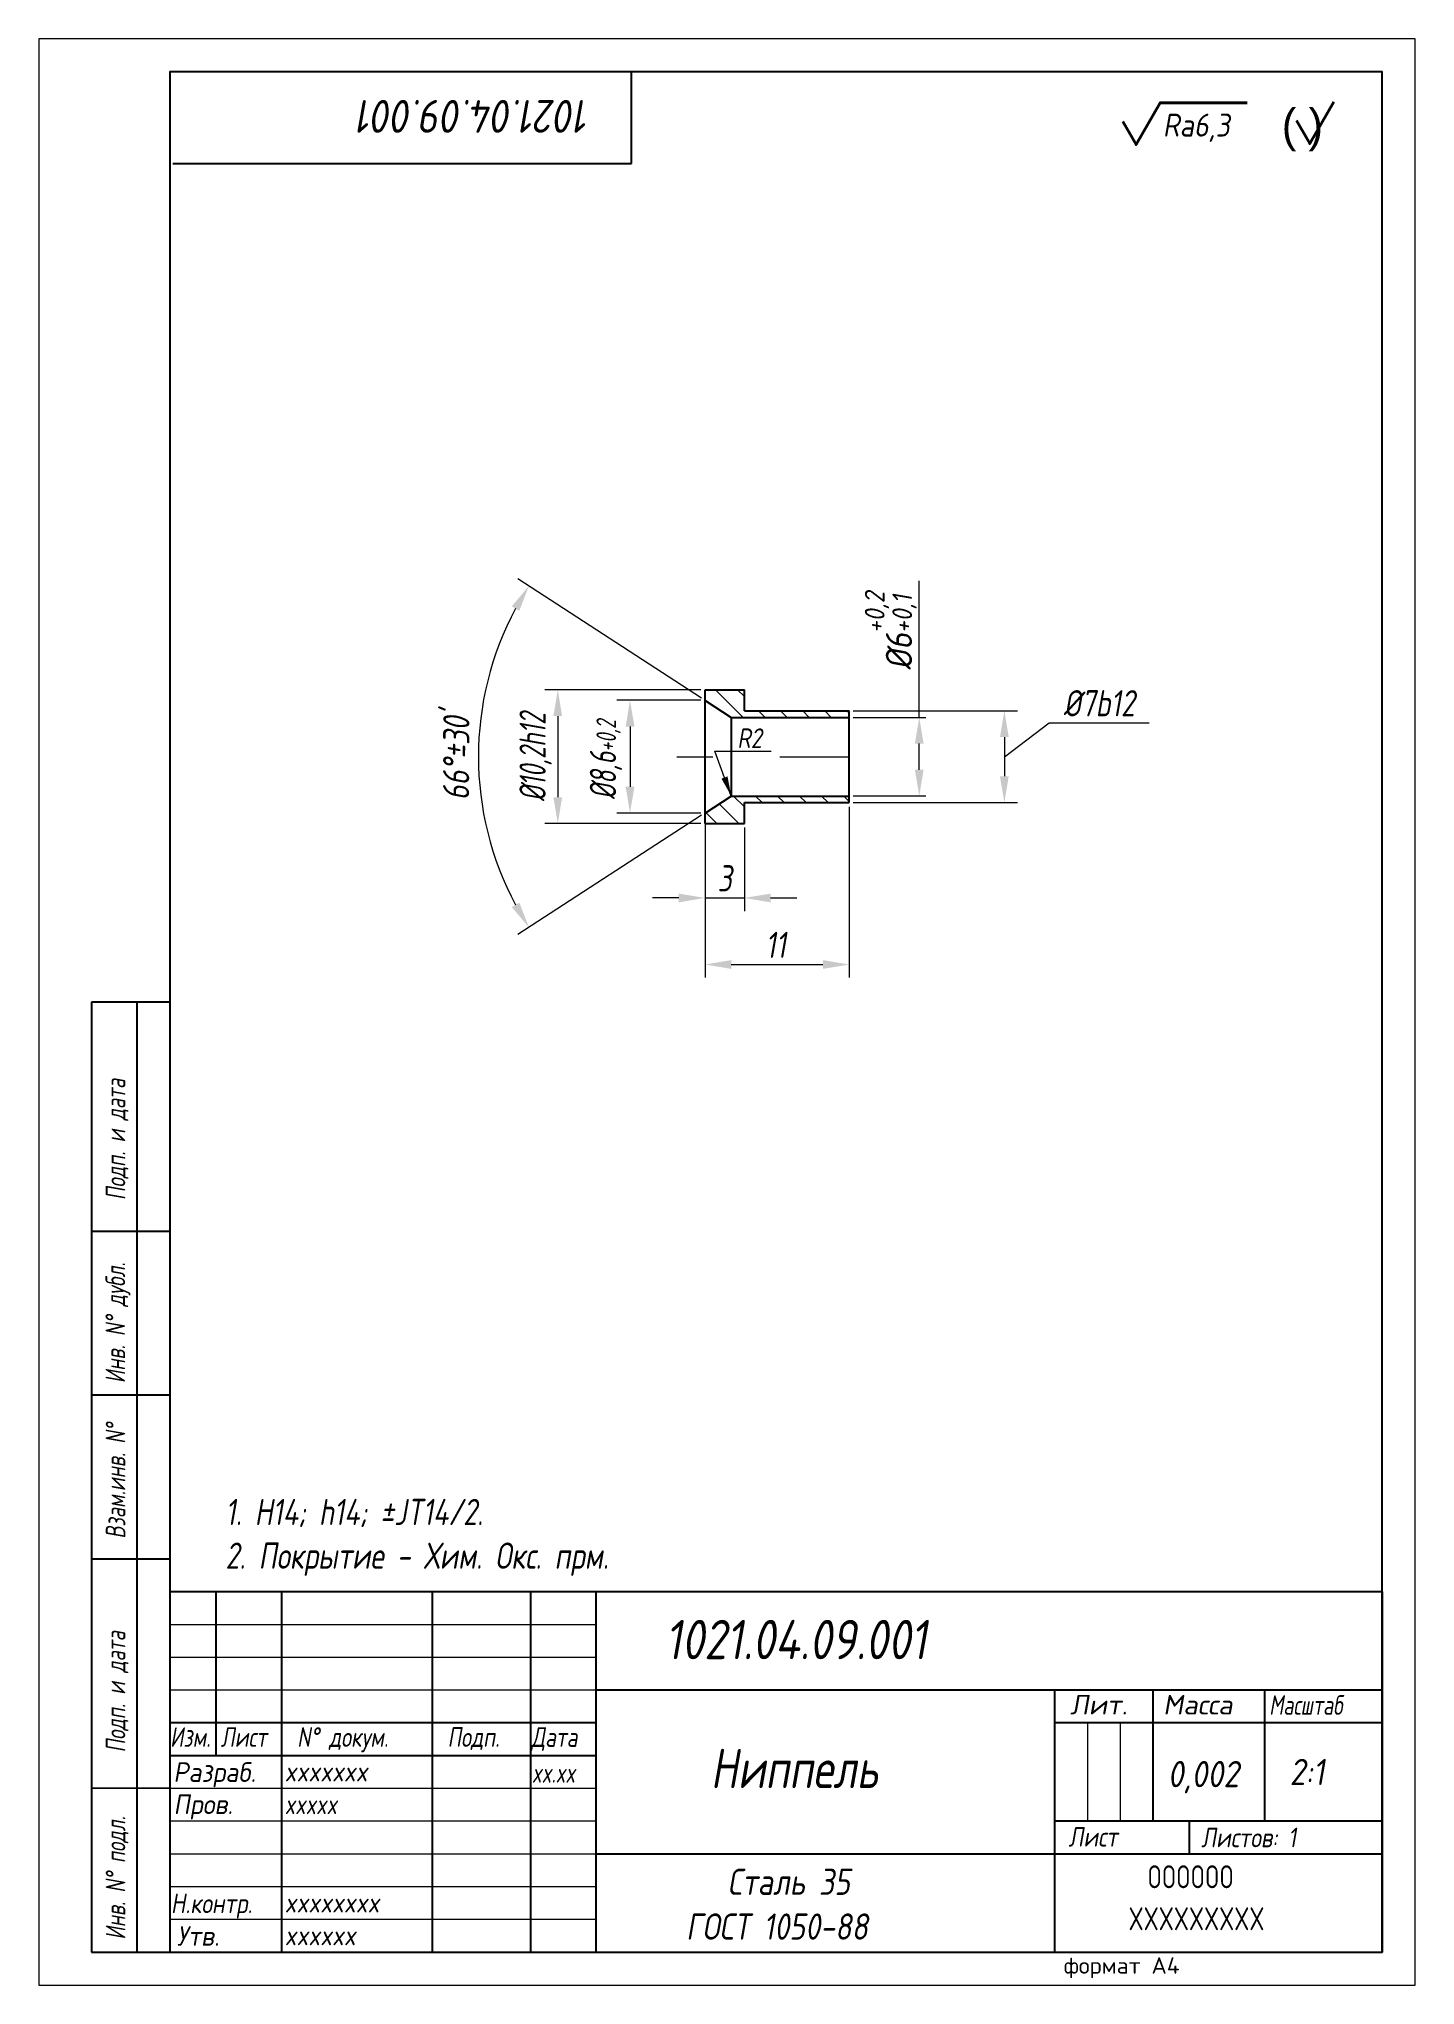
# Model space of a CAD drawing. Header units: millimetres. Extents: x 2363 to 2573, y -3584 to -3287.
import ezdxf

# ---------------------------------------------------------------- set-up
doc = ezdxf.new("R2010")
doc.units = ezdxf.units.MM
doc.linetypes.add('CENTER', pattern=[50.8, 31.75, -6.35, 6.35, -6.35])
for name, color, linetype, lineweight in [('Ax', 1, 'CENTER', 18), ('Dim', 3, 'Continuous', 40), ('Hatch', 5, 'Continuous', 18), ('Slim', 8, 'Continuous', 18), ('Text', 2, 'Continuous', 40), ('Wide', 31, 'Continuous', 60)]:
    doc.layers.add(name, color=color, linetype=linetype, lineweight=lineweight)
doc.styles.add('курсив', font='romans.shx', dxfattribs={"oblique": 10})
doc.styles.add('курсив 0_65', font='romans.shx', dxfattribs={"width": 0.65, "oblique": 10})
doc.styles.add('курсив 0_75', font='romans.shx', dxfattribs={"width": 0.75, "oblique": 10})
doc.styles.add('курсив 0_85', font='romans.shx', dxfattribs={"width": 0.85, "oblique": 10})
doc.dimstyles.new('L.Arrow', dxfattribs={"dimtxt": 4, "dimasz": 4, "dimexe": 2, "dimexo": 0.625, "dimgap": 1, "dimtad": 1, "dimlfac": 5, "dimtxsty": 'курсив 0_85', "dimcen": 0, "dimclrd": 256, "dimclre": 256, "dimclrt": 256, "dimadec": 1, "dimazin": 0, "dimtp": 0.0165, "dimtm": 0.0075, "dimtfac": 1, "dimtmove": 0, "dimatfit": 3, "dimfxl": 1, "dimlwd": 18, "dimlwe": 18, "dimarcsym": 0})
doc.dimstyles.new('к1_1', dxfattribs={"dimtxt": 4, "dimasz": 4, "dimexe": 1, "dimexo": 0.625, "dimtad": 1, "dimtxsty": 'курсив 0_85', "dimcen": 0, "dimadec": 0, "dimazin": 0, "dimtfac": 1, "dimtmove": 0, "dimatfit": 3, "dimldrblk": 'DOTSMALL', "dimfxl": 1, "dimlwd": 18, "dimlwe": 18, "dimarcsym": 0})
doc.dimstyles.new('к1_1св', dxfattribs={"dimtxt": 4, "dimasz": 4, "dimexe": 2, "dimexo": 0.625, "dimgap": 1, "dimtad": 1, "dimtoh": 1, "dimtxsty": 'курсив 0_75', "dimcen": 0, "dimadec": 0, "dimazin": 0, "dimtfac": 1, "dimtmove": 0, "dimatfit": 3, "dimldrblk": 'DOTSMALL', "dimfxl": 1, "dimlwd": 18, "dimlwe": 18, "dimarcsym": 0})

# ---------------------------------------------------------------- blocks, each defined once
blk = doc.blocks.new('*D742')
at = {"layer": 'Defpoints', "color": 0, "transparency": 16777216}
for p in [(2487.05, -3390.54), (2487.05, -3402.54), (2497.74, -3402.54)]:
    blk.add_point(p, dxfattribs=at)
at = {"layer": 'Dim', "color": 0, "lineweight": 18, "transparency": 16777216}
for p, q in [((2497.74, -3390.54), (2497.74, -3369.69)), ((2487.67, -3390.54), (2498.74, -3390.54)), ((2497.74, -3398.54), (2497.74, -3394.54)), ((2487.67, -3402.54), (2498.74, -3402.54))]:
    blk.add_line(p, q, dxfattribs=at)
at = {"layer": 'Dim', "color": 0, "transparency": 16777216}
for points in [[(2497.07, -3394.54), (2498.4, -3394.54), (2497.74, -3390.54)], [(2497.07, -3398.54), (2498.4, -3398.54), (2497.74, -3402.54)]]:
    blk.add_solid(points, dxfattribs=at)
at = {"layer": 'Dim', "color": 0, "transparency": 16777216, "insert": (2493.04, -3377.31), "char_height": 4, "attachment_point": 5, "rotation": 90, "style": 'курсив 0_85'}
blk.add_mtext('%%c6{\\H0.75x\\S+0,2^ +0,1', dxfattribs=at)
blk = doc.blocks.new('_DotSmall')
at = {"color": 0, "linetype": 'ByBlock', "const_width": 0.5}
blk.add_lwpolyline([(-122670.927, 17467.939, 1), (-122670.802, 17467.939, 1)], format="xyb", close=True, dxfattribs=at)
blk = doc.blocks.new('*D743')
at = {"layer": 'Defpoints', "color": 0, "transparency": 16777216}
for p in [(2487.05, -3389.54), (2487.05, -3403.54), (2510.73, -3403.54)]:
    blk.add_point(p, dxfattribs=at)
at = {"layer": 'Dim', "color": 0, "lineweight": 18, "transparency": 16777216}
for p, q in [((2487.67, -3389.54), (2512.73, -3389.54)), ((2510.73, -3396.54), (2517.54, -3391.39)), ((2517.54, -3391.39), (2532.83, -3391.39)), ((2510.73, -3393.54), (2510.73, -3399.54)), ((2487.67, -3403.54), (2512.73, -3403.54))]:
    blk.add_line(p, q, dxfattribs=at)
at = {"layer": 'Dim', "color": 0, "transparency": 16777216}
for points in [[(2510.06, -3393.54), (2511.39, -3393.54), (2510.73, -3389.54)], [(2510.06, -3399.54), (2511.39, -3399.54), (2510.73, -3403.54)]]:
    blk.add_solid(points, dxfattribs=at)
at = {"layer": 'Dim', "color": 0, "transparency": 16777216, "insert": (2525.19, -3388.39), "char_height": 4, "attachment_point": 5, "style": 'курсив 0_75'}
blk.add_mtext('%%c7b12', dxfattribs=at)
blk = doc.blocks.new('*D744')
at = {"layer": 'Defpoints', "color": 0, "transparency": 16777216}
for p in [(2487.05, -3403.54), (2465.05, -3405.14), (2487.05, -3428.26)]:
    blk.add_point(p, dxfattribs=at)
at = {"layer": 'Dim', "color": 0, "lineweight": 18, "transparency": 16777216}
for p, q in [((2465.05, -3405.77), (2465.05, -3430.26)), ((2487.05, -3404.17), (2487.05, -3430.26)), ((2469.05, -3428.26), (2483.05, -3428.26))]:
    blk.add_line(p, q, dxfattribs=at)
at = {"layer": 'Dim', "color": 0, "transparency": 16777216}
for points in [[(2469.05, -3427.59), (2469.05, -3428.92), (2465.05, -3428.26)], [(2483.05, -3427.59), (2483.05, -3428.92), (2487.05, -3428.26)]]:
    blk.add_solid(points, dxfattribs=at)
at = {"layer": 'Dim', "color": 0, "transparency": 16777216, "insert": (2475.84, -3425.26), "char_height": 4, "attachment_point": 5, "style": 'курсив 0_75'}
blk.add_mtext('11', dxfattribs=at)
blk = doc.blocks.new('*D129')
at = {"layer": 'Defpoints', "color": 0, "transparency": 16777216}
for p in [(2465.05, -3406.74), (2471.05, -3406.74), (2471.05, -3418.1)]:
    blk.add_point(p, dxfattribs=at)
at = {"layer": 'Dim', "color": 0, "lineweight": 18, "transparency": 16777216}
for p, q in [((2465.05, -3407.37), (2465.05, -3420.1)), ((2471.05, -3407.37), (2471.05, -3420.1)), ((2461.05, -3418.1), (2457.05, -3418.1)), ((2465.05, -3418.1), (2471.05, -3418.1)), ((2475.05, -3418.1), (2479.05, -3418.1))]:
    blk.add_line(p, q, dxfattribs=at)
at = {"layer": 'Dim', "color": 0, "transparency": 16777216}
for points in [[(2461.05, -3417.44), (2461.05, -3418.77), (2465.05, -3418.1)], [(2475.05, -3417.44), (2475.05, -3418.77), (2471.05, -3418.1)]]:
    blk.add_solid(points, dxfattribs=at)
at = {"layer": 'Dim', "color": 0, "transparency": 16777216, "insert": (2468.05, -3415.1), "char_height": 4, "attachment_point": 5, "style": 'курсив 0_75'}
blk.add_mtext('3', dxfattribs=at)
blk = doc.blocks.new('*D745')
at = {"layer": 'Defpoints', "color": 0, "transparency": 16777216}
for p in [(2465.05, -3386.34), (2442.58, -3406.74), (2465.05, -3406.74)]:
    blk.add_point(p, dxfattribs=at)
at = {"layer": 'Dim', "color": 0, "lineweight": 18, "transparency": 16777216}
for p, q in [((2464.42, -3386.34), (2440.58, -3386.34)), ((2442.58, -3390.34), (2442.58, -3402.74)), ((2464.42, -3406.74), (2440.58, -3406.74))]:
    blk.add_line(p, q, dxfattribs=at)
at = {"layer": 'Dim', "color": 0, "transparency": 16777216}
for points in [[(2441.91, -3390.34), (2443.24, -3390.34), (2442.58, -3386.34)], [(2441.91, -3402.74), (2443.24, -3402.74), (2442.58, -3406.74)]]:
    blk.add_solid(points, dxfattribs=at)
at = {"layer": 'Dim', "color": 0, "transparency": 16777216, "insert": (2439.2, -3396.6), "char_height": 4, "attachment_point": 5, "rotation": 90, "style": 'курсив 0_65'}
blk.add_mtext('%%c10,2h12', dxfattribs=at)
blk = doc.blocks.new('*D130')
at = {"layer": 'Defpoints', "color": 0, "transparency": 16777216}
for p in [(2465.05, -3387.94), (2453.6, -3405.14), (2465.05, -3405.14)]:
    blk.add_point(p, dxfattribs=at)
at = {"layer": 'Dim', "color": 0, "lineweight": 18, "transparency": 16777216}
for p, q in [((2464.42, -3387.94), (2451.6, -3387.94)), ((2453.6, -3391.94), (2453.6, -3401.14)), ((2464.42, -3405.14), (2451.6, -3405.14))]:
    blk.add_line(p, q, dxfattribs=at)
at = {"layer": 'Dim', "color": 0, "transparency": 16777216}
for points in [[(2452.94, -3391.94), (2454.27, -3391.94), (2453.6, -3387.94)], [(2452.94, -3401.14), (2454.27, -3401.14), (2453.6, -3405.14)]]:
    blk.add_solid(points, dxfattribs=at)
at = {"layer": 'Dim', "color": 0, "transparency": 16777216, "insert": (2449.94, -3396.99), "char_height": 4, "attachment_point": 5, "rotation": 90, "style": 'курсив 0_65'}
blk.add_mtext('%%c8,6{\\H0.75x\\S+0,2', dxfattribs=at)
blk = doc.blocks.new('*D746')
at = {"layer": 'Defpoints', "color": 0, "transparency": 16777216}
for p in [(2465.05, -3387.94), (2469.05, -3390.54), (2469.05, -3402.54), (2431.34, -3405.67), (2465.05, -3405.14)]:
    blk.add_point(p, dxfattribs=at)
at = {"layer": 'Dim', "color": 0, "lineweight": 18, "transparency": 16777216}
for p, q in [((2464.52, -3387.6), (2436.5, -3369.4)), ((2464.52, -3405.48), (2436.5, -3423.68))]:
    blk.add_line(p, q, dxfattribs=at)
blk.add_arc((2478.29, -3396.54), 47.83, 151.793, 208.207, dxfattribs=at)
at = {"layer": 'Dim', "color": 0, "transparency": 16777216}
for points in [[(2435.56, -3373.6), (2436.71, -3374.28), (2438.17, -3370.49)], [(2436.71, -3418.81), (2435.56, -3419.49), (2438.17, -3422.59)]]:
    blk.add_solid(points, dxfattribs=at)
at = {"layer": 'Dim', "color": 0, "transparency": 16777216, "insert": (2427.08, -3396.33), "char_height": 4, "attachment_point": 5, "rotation": 89.7593, "style": 'курсив 0_75'}
blk.add_mtext("66°%%p30'", dxfattribs=at)

msp = doc.modelspace()

# ---------------------------------------------------------------- hatches: boundary and pattern name
at = {"layer": 'Hatch'}
h = msp.add_hatch(dxfattribs=at)
h.set_pattern_fill('ANSI31', color=256, scale=0.75, angle=90, style=0)
h.set_pattern_definition([(135, (-6795.7523, 5222.7374), (-1.68379802, -1.68379802), [])])
h.paths.add_polyline_path([(2471.046, -3386.344), (2465.046, -3386.344), (2465.046, -3387.944), (2469.049, -3390.544), (2487.046, -3390.544), (2487.046, -3389.544), (2471.046, -3389.544)])
h.paths.add_polyline_path([(2469.049, -3402.544), (2465.046, -3405.144), (2465.046, -3406.744), (2471.046, -3406.744), (2471.046, -3403.544), (2487.046, -3403.544), (2487.046, -3402.544)])

# ---------------------------------------------------------------- linework, layer by layer
for p, q in [((2453.813, -3305.999), (2453.813, -3291.999)), ((2383.813, -3305.999), (2453.813, -3305.999)), ((2465.046, -3406.744), (2465.046, -3386.344)), ((2465.046, -3386.344), (2471.046, -3386.344)), ((2465.046, -3387.944), (2469.049, -3390.544)), ((2471.046, -3389.544), (2471.046, -3386.344)), ((2469.049, -3390.544), (2487.046, -3390.544)), ((2469.049, -3390.544), (2469.049, -3402.544)), ((2471.046, -3389.544), (2487.046, -3389.544)), ((2487.046, -3403.544), (2487.046, -3389.544)), ((2465.046, -3405.144), (2469.049, -3402.544)), ((2469.049, -3402.544), (2487.046, -3402.544)), ((2471.046, -3403.544), (2487.046, -3403.544)), ((2471.046, -3406.744), (2471.046, -3403.544)), ((2465.046, -3406.744), (2471.046, -3406.744)), ((2371.4, -3434.005), (2371.4, -3579.005)), ((2383.4, -3434.005), (2371.4, -3434.005)), ((2378.401, -3578.935), (2378.401, -3434.005)), ((2383.331, -3469.005), (2371.4, -3469.006)), ((2383.314, -3494.005), (2371.4, -3494.005)), ((2371.4, -3519.003), (2371.4, -3519.003)), ((2383.4, -3519.005), (2371.4, -3519.003)), ((2568.4, -3524.005), (2383.4, -3524.005)), ((2390.4, -3524.005), (2390.4, -3549.005)), ((2400.4, -3524.005), (2400.4, -3579.005)), ((2423.4, -3524.005), (2423.4, -3579.005)), ((2438.4, -3524.005), (2438.4, -3579.005)), ((2448.4, -3524.005), (2448.4, -3579.005)), ((2568.4, -3579.005), (2568.4, -3524.005)), ((2568.4, -3524.005), (2568.4, -3579.005)), ((2518.4, -3539.005), (2448.4, -3539.005)), ((2518.4, -3539.005), (2518.4, -3579.005)), ((2568.4, -3539.005), (2518.4, -3539.005)), ((2533.4, -3539.005), (2533.4, -3559.005)), ((2550.4, -3539.005), (2550.4, -3559.005)), ((2448.4, -3544.005), (2383.4, -3544.005)), ((2568.4, -3544.005), (2518.4, -3544.005)), ((2448.4, -3549.005), (2383.4, -3549.005)), ((2383.4, -3554.006), (2371.4, -3553.936)), ((2568.4, -3559.005), (2518.4, -3559.005)), ((2538.905, -3559.005), (2538.905, -3564.005)), ((2518.4, -3564.005), (2448.4, -3564.005)), ((2568.4, -3564.005), (2518.4, -3564.005)), ((2371.4, -3579.005), (2383.4, -3579.005)), ((2383.4, -3579.005), (2568.4, -3579.005))]:
    msp.add_line(p, q)
msp.add_lwpolyline([(2383.4, -3579.005), (2568.4, -3579.005), (2568.4, -3292.005), (2383.4, -3292.005)], close=True)
at = {"layer": 'Ax'}
for p, q in [((2460.754, -3396.544), (2466.223, -3396.544)), ((2476.479, -3396.544), (2487.046, -3396.544))]:
    msp.add_line(p, q, dxfattribs=at)
at = {"layer": 'Slim'}
for p, q in [((2448.4, -3529.005), (2383.4, -3529.005)), ((2448.4, -3534.005), (2383.4, -3534.005)), ((2448.4, -3539.005), (2383.4, -3539.005)), ((2523.4, -3544.005), (2523.4, -3559.005)), ((2528.4, -3544.005), (2528.4, -3559.005)), ((2448.4, -3554.005), (2383.4, -3554.005)), ((2448.4, -3559.005), (2383.4, -3559.005)), ((2448.4, -3564.005), (2383.4, -3564.005)), ((2448.4, -3569.005), (2383.4, -3569.005)), ((2448.4, -3574.005), (2383.4, -3574.005))]:
    msp.add_line(p, q, dxfattribs=at)
msp.add_lwpolyline([(2363.4, -3584.005), (2573.4, -3584.005), (2573.4, -3287.005), (2363.4, -3287.005)], close=True, dxfattribs=at)
at = {"layer": 'Text'}
for points in [[(2555.299, -3299.47), (2557.326, -3302.98), (2561.006, -3296.607)], [(2528.796, -3299.618), (2530.823, -3303.129), (2534.502, -3296.756), (2547.798, -3296.756)]]:
    msp.add_lwpolyline(points, dxfattribs=at)

# ---------------------------------------------------------------- texts
at = {"layer": 'Text', "oblique": 10}
for s, height, rotation, style, width, p in [('1021.04.09.001', 5, 180, 'курсив', 0.85, (2447.565, -3296.322)), ('Подп. и дата', 3, 90, 'курсив 0_75', 0.7, (2376.59, -3464.222)), ('Инв. N%%D дубл.', 3, 90, 'курсив 0_75', 0.7, (2376.557, -3492.156)), ('Взам.инв. N%%D', 3, 90, 'курсив 0_75', 0.7, (2376.59, -3515.884)), ('Подп. и дата', 3, 90, 'курсив 0_75', 0.7, (2376.59, -3548.51)), ('Инв. N%%D подл.', 3, 90, 'курсив 0_75', 0.7, (2376.59, -3577.082))]:
    msp.add_text(s, height=height, rotation=rotation, dxfattribs=dict(at, style=style, width=width)).set_placement(p)
for s, height, style, width, p in [('Ra6,3', 3.5, 'курсив 0_85', 0.85, (2534.906, -3301.908)), ('R2', 3, 'курсив', 0.8, (2469.965, -3395.217)), ('1021.04.09.001', 6, 'курсив', 0.8, (2458.981, -3534.274)), ('Масштаб', 3, 'курсив', 0.7, (2551.134, -3542.759)), ('Изм.', 3, 'курсив 0_75', 0.75, (2383.4, -3547.651)), ('Лист', 3, 'курсив 0_75', 0.75, (2391.136, -3547.651)), ('N%%D докум.', 3, 'курсив 0_75', 0.75, (2402.808, -3547.651)), ('Подп.', 3, 'курсив 0_75', 0.75, (2425.749, -3547.651)), ('Дата', 3, 'курсив 0_75', 0.75, (2438.522, -3547.651)), ('Ниппель', 6, 'курсив 0_75', 0.75, (2465.894, -3553.945)), ('Разраб.', 3, 'курсив', 0.9, (2383.914, -3553.006)), ('xxxxxxx', 3, 'курсив 0_85', 0.85, (2400.906, -3552.926)), ('0,002', 4, 'курсив 0_85', 0.85, (2535.655, -3553.808)), ('2:1', 4, 'курсив 0_85', 0.85, (2554.256, -3553.488)), ('Пров.', 3, 'курсив', 0.9, (2383.94, -3557.911)), ('xxxxx', 3, 'курсив 0_85', 0.75, (2400.906, -3557.926)), ('Лист', 3, 'курсив', 0.8, (2520.502, -3562.874)), ('Листов: 1', 3, 'курсив', 0.8, (2540.746, -3562.98)), ('Сталь 35', 4, 'курсив', 0.8, (2468.495, -3570.24)), ('Н.контр.', 3, 'курсив', 0.8, (2383.531, -3573.03)), ('xxxxxxxx', 3, 'курсив 0_85', 0.85, (2400.906, -3572.926)), ('Утв.', 3, 'курсив', 0.9, (2384.462, -3578.008)), ('xxxxxx', 3, 'курсив 0_85', 0.85, (2400.906, -3577.926)), (' ГОСТ 1050-88', 4, 'курсив', 0.8, (2460.023, -3577.074))]:
    msp.add_text(s, height=height, dxfattribs=dict(at, style=style, width=width)).set_placement(p)
at = {"layer": 'Text'}
msp.add_text('( )', height=5, dxfattribs=at).set_placement((2553.056, -3302.651))
at = {"layer": 'Text', "style": 'курсив', "oblique": 10}
for s, p in [('Лит.', (2520.755, -3542.711)), ('Масса', (2534.954, -3542.711))]:
    msp.add_text(s, height=3, dxfattribs=at).set_placement(p)
at = {"layer": 'Text', "ltscale": 0.8, "style": 'курсив', "oblique": 10, "width": 0.7}
msp.add_text('xx.xx', height=3, dxfattribs=at).set_placement((2438.627, -3553.112))
at = {"layer": 'Text', "style": 'курсив'}
msp.add_text('формат А4', height=2.5, dxfattribs=at).set_placement((2519.782, -3582.268))
at = {"layer": 'Text', "ltscale": 6, "insert": (2391.858, -3509.806), "char_height": 4, "width": 177.75258, "attachment_point": 1, "style": 'курсив 0_75'}
msp.add_mtext('1. H14; h14; %%PJT14/2.\\P2. Покрытие - Хим. Окс. прм.', dxfattribs=at)
at = {"layer": 'Wide', "lineweight": 50, "style": 'курсив', "width": 0.7}
for s, p in [('OOOOOO', (2532.552, -3569.225)), ('XXXXXXXXX', (2529.679, -3575.635))]:
    msp.add_text(s, height=3.5, dxfattribs=at).set_placement(p)

# ---------------------------------------------------------------- dimensions: what is measured, and where the dimension line sits
at = {"layer": 'Dim'}
for base, p1, p2, text, dimstyle, override, picture, middle in [((2497.735, -3402.544), (2487.046, -3390.544), (2487.046, -3402.544), '%%c<>{\\H0.75x\\S+0,2^ +0,1', 'к1_1', {"dimlfac": 0.5}, '*D742', (2497.735, -3377.307)), ((2453.602, -3405.144), (2465.046, -3387.944), (2465.046, -3405.144), '%%c<>{\\H0.75x\\S+0,2', 'к1_1св', {"dimlfac": 0.5, "dimtxsty": 'курсив 0_65'}, '*D130', (2453.602, -3396.994)), ((2442.577, -3406.744), (2465.046, -3386.344), (2465.046, -3406.744), '%%c<>h12', 'к1_1св', {"dimlfac": 0.5, "dimtxsty": 'курсив 0_65'}, '*D745', (2442.577, -3396.603)), ((2510.725, -3403.544), (2487.046, -3389.544), (2487.046, -3403.544), '%%c<>b12', 'к1_1св', {"dimlfac": 0.5, "dimtmove": 1}, '*D743', (2518.543, -3391.391))]:
    dim = msp.add_linear_dim(base=base, p1=p1, p2=p2, angle=90, text=text, dimstyle=dimstyle, override=override, dxfattribs=at)
    dim.commit()
    dim.dimension.update_dxf_attribs({"geometry": picture, "text_midpoint": middle, "dimtype": 160})
dim = msp.add_angular_dim_2l(base=(2431.337, -3405.67), line1=((2465.046, -3405.144), (2469.049, -3402.544)), line2=((2465.046, -3387.944), (2469.049, -3390.544)), text="<>%%p30'", dimstyle='к1_1св', dxfattribs=at)
dim.commit()
dim.dimension.update_dxf_attribs({"geometry": '*D746', "text_midpoint": (2430.459, -3396.343), "dimtype": 162})
for base, p1, p2, picture, middle in [((2487.046, -3428.258), (2465.046, -3405.144), (2487.046, -3403.544), '*D744', (2475.843, -3428.258)), ((2471.046, -3418.104), (2465.046, -3406.744), (2471.046, -3406.744), '*D129', (2468.046, -3418.104))]:
    dim = msp.add_linear_dim(base=base, p1=p1, p2=p2, dimstyle='к1_1св', override={"dimlfac": 0.5}, dxfattribs=at)
    dim.commit()
    dim.dimension.update_dxf_attribs({"geometry": picture, "text_midpoint": middle, "dimtype": 160})

# ---------------------------------------------------------------- leaders
msp.add_leader([(2469.049, -3402.544), (2466.546, -3395.696), (2475.139, -3395.696)], dimstyle='L.Arrow', override={"dimasz": 3, "dimgap": 1, "dimtad": 0}, dxfattribs=at)

doc.saveas('drawing.dxf')
